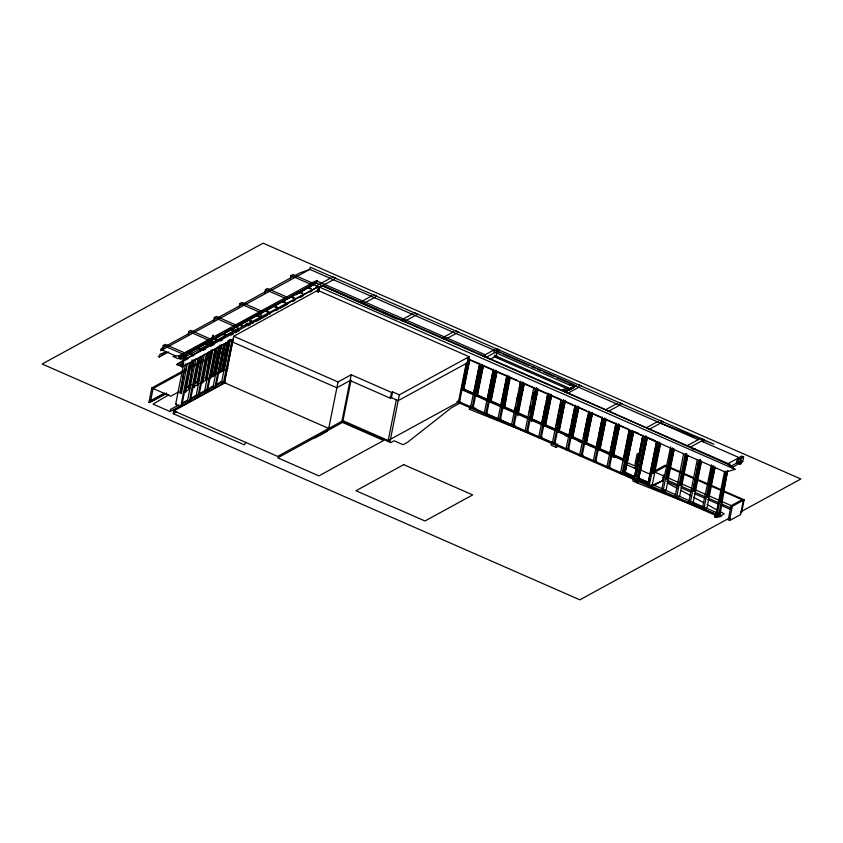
<?xml version="1.0" encoding="UTF-8"?>
<svg xmlns="http://www.w3.org/2000/svg" width="843" height="843" viewBox="0 0 843 843"><rect width="100%" height="100%" fill="white"/><g stroke="black" fill="none" stroke-linecap="round" stroke-linejoin="round"><path stroke-width="1.26" d="M180.792 392.48L183.858 370.509M189.306 387.822L192.921 361.974M200.708 362.479L197.82 383.165L199.296 383.807M201.066 359.898L201.435 357.316M209.77 353.955L206.335 378.507L207.81 379.15M509.267 376.916L504.883 406.537L502.849 407.654M555.252 430.636L543.693 425.61L548.877 394.693L550.036 394.06L541.259 437.812M596.675 448.834L584.578 443.534L589.763 412.617L581.027 456.348L583.103 455.22M713.578 465.779L712.419 466.411L707.235 497.328L708.194 496.801L715.043 467.138M624.157 469.467L625.085 464.567M625.548 462.112L626.012 459.656M187.357 363.375L181.371 393.67L179.833 392.996L185.629 363.997M195.871 358.718L187.441 401.215L182.046 404.166M204.385 354.071L195.955 396.558L190.56 399.519M212.9 349.413L204.48 391.911L198 395.451M206.514 390.794L212.994 387.253L221.414 344.755L215.365 375.019L213.901 374.376L210.118 376.442M217.399 373.902L223.943 370.393L229.928 340.098M166.788 393.333L149.59 402.585L148.948 402.301L151.814 387.928L186.292 369.076M158.115 356.399L159.39 356.958L159.928 354.271L166.461 351.879M179.274 357.506L183.932 359.55L185.934 358.454L186.851 353.839L165.228 344.365L163.236 345.451L162.309 350.066L175.787 355.967M178.811 365.472L177.019 364.692L177.156 364.018L238.369 328.422M180.117 355.535L173.005 356.441L178.052 358.654L316.462 283.132L317.021 280.35L178.769 355.946L178.611 356.758L209.686 340.066M168.79 394.787L153.026 404.092L170.149 411.595L170.581 409.445M188.094 334.945L188.779 331.478L190.781 330.393L212.394 339.877L211.477 344.481L209.486 345.577L207.157 344.555M183.827 364.187L180.286 366.115L182.13 366.937L183.426 360.488L318.38 286.694L313.269 284.46L233.848 327.095M245.661 442.628L244.291 444.851L173.215 413.681L173.784 410.836L225.713 382.437M183.932 359.55L184.859 354.935L186.851 353.839M189.454 362.933L180.718 406.663L175.607 404.419L183.342 365.736M181.677 406.136L190.413 362.406M185.586 392.438L192.109 359.813M194.143 359.339L188.347 388.338L189.886 389.013L183.763 392.301M197.968 358.275L189.232 402.006L186.419 400.773M198.927 357.748L190.191 401.479L187.378 400.246L182.099 403.133M194.101 387.78L200.371 356.42M202.404 355.946L196.862 383.691L198.4 384.355L192.162 387.706M206.482 353.617L197.747 397.348L194.933 396.115M213.637 320.972L214.333 317.516L216.324 316.42L237.947 325.904L237.02 330.519L235.028 331.605M198.706 396.821L207.441 353.091M209.486 345.577L210.402 340.962L212.394 339.877M202.615 383.122L208.885 351.763M212.594 337.453L213.068 335.082L211.993 338.317L213.69 336.852M211.172 350.024L205.376 379.034L206.914 379.698L200.792 382.985M211.878 350.762L206.335 378.507L212.373 349.919M215.007 348.96L206.261 392.69L203.458 391.458M215.956 348.433L207.22 392.164L204.406 390.931M211.625 376.031L217.399 347.105M219.212 346.178L213.542 374.566L215.007 375.219L220.929 345.556M213.901 374.376L219.401 346.262M214.133 374.166L219.939 345.124M216.314 370.72L218.326 360.625M218.832 358.096L220.855 347.99M223.521 344.302L214.775 388.033L211.972 386.8M215.734 387.506L224.48 343.775M220.139 371.373L225.913 342.448M227.726 341.52L222.057 369.908L223.521 370.562L229.696 339.645M222.362 369.392L227.916 341.605M218.632 371.784L222.415 369.719L228.211 340.709M222.647 369.508L228.453 340.467M230.128 339.55L221.509 382.596L215.028 386.136M232.036 339.645L223.3 383.375L220.487 382.142M239.18 307L239.876 303.543L241.867 302.458L263.49 311.931L261.499 313.027L260.571 317.632L262.573 316.546M224.249 382.859L232.995 339.128L182.13 366.937M233.764 336.252L224.48 382.733L328.738 428.455L338.022 381.974L351.225 374.756L391.574 392.448L392.606 391.89L399.35 394.851L469.098 356.705L317.737 290.329L233.764 336.252L338.022 381.974M264.734 293.037L265.419 289.57L267.421 288.485L289.044 297.969L287.041 299.054L265.419 289.57M290.277 279.065L290.972 275.608L292.964 274.512L314.587 283.996L312.595 285.092L290.972 275.608M317.347 291.847L318.38 286.694L180.592 359.255L178.916 358.517L313.269 284.46L296.167 294.818M318.296 292.089L319.212 287.484L334.218 279.275M318.443 292.226L319.465 287.073L322.669 285.334L565.4 391.784L728.837 464.735L735.054 469.33L725.654 472.185L724.516 471.711L467.106 358.823M351.225 374.756L341.942 421.237L390.72 442.628L394.113 440.773L403.154 444.746L407.338 442.449L451.426 407.78L459.814 403.196M225.344 382.258L173.395 410.667L277.653 456.39L342.964 420.678L351.099 379.993L336.863 387.78L232.605 342.047M350.066 380.551L390.414 398.254L391.574 392.448M392.606 391.89L391.437 397.685L390.414 398.254M396.326 399.824L388.201 440.51L459.056 401.763L466.938 362.353M399.35 394.851L390.067 441.332L342.964 420.678M466.242 363.154L458.371 402.554L460.447 401.426M459.488 401.942L467.76 360.72L461.964 389.719L473.481 394.777M469.098 356.705L462.533 389.972L463.46 389.477L469.382 359.813M474.398 394.271L462.881 389.224L468.929 358.949M463.618 390.52L469.783 359.655L478.571 363.375M462.659 389.361L473.608 394.166L479.161 366.378M480.731 364.808L471.996 408.539L474.072 407.401M473.113 407.928L481.89 364.176L475.547 395.725L487.644 401.026M482.47 364.429L476.169 395.947L477.085 395.451L483.007 365.799M486.938 399.772L476.506 395.198L482.554 364.935M484.767 356.42L485.104 354.724L316.894 280.961M477.496 395.209L483.408 365.63M493.292 369.835L487.106 400.752L488.034 400.246M496.042 356.041L496.738 352.585M494.367 370.783L485.621 414.514L487.697 413.376M490.11 397.949L490.626 395.378M496.095 370.404L489.794 401.932L490.71 401.426L496.643 371.774M500.563 405.746L490.141 401.173L496.19 370.909M491.132 401.194L497.043 371.605M500.742 406.726L506.917 375.809L497.064 371.489M503.239 401.437L502.734 403.955L509.077 376.81L503.735 403.923M503.745 398.908L508.276 376.21M509.151 376.126L500.373 419.877L512.544 425.135L511.343 425.789L520.668 381.173M502.713 409.066L503.229 406.495M509.604 376.99L503.419 407.907L504.346 407.401L510.268 377.748M509.815 376.884L503.766 407.148L514.188 411.721M514.367 412.701L515.505 407.043M516.759 400.731L518.024 394.419M519.288 388.107L520.542 381.784M513.998 425.852L522.776 382.1L516.432 413.65L528.529 418.96M527.823 417.696L517.391 413.123L523.44 382.859M523.893 383.723L517.971 413.376L517.054 413.881L523.229 382.964L534.177 387.769M517.876 415.715L524.304 383.512M533.714 388.043L524.978 431.774L526.095 431.163M527.992 418.686L528.118 418.075L517.17 413.27M529.383 411.753L530.647 405.441M531.901 399.129L533.166 392.817M527.623 431.827L536.401 388.075L535.252 388.707L526.506 432.438L528.582 431.31M541.448 423.681L531.027 419.108L537.075 388.834M537.781 388.444L531.596 419.361L530.679 419.856L536.854 388.939L547.802 393.744M531.501 421.69L537.939 389.487M541.996 422.786L543.261 416.474M543.767 413.945L545.79 403.839M546.285 401.321L547.55 395.009M547.455 399.55L547.961 397.032M548.877 394.693L540.142 438.423L542.218 437.285M544.884 415.578L545.389 413.059M545.895 410.541L549.162 394.145M544.989 420.014L545.495 417.496M545.906 415.42L550.036 394.787M550.7 394.819L544.652 425.083L543.693 425.61M551.406 394.419L545.231 425.336L544.304 425.831L550.49 394.914L561.427 399.719M545.642 425.093L551.564 395.462L544.652 425.083L555.073 429.656M552.523 441.806L551.638 442.28L551.069 445.136L556.18 447.37L558.182 446.284M560.974 399.993L552.228 443.724L553.356 443.112M555.885 427.496L555.379 430.025L544.43 425.22L545.347 424.724L556.296 429.519M556.391 424.977L558.403 414.872M558.909 412.343L560.932 402.248M554.884 443.787L563.661 400.035L562.502 400.667L553.767 444.398L555.843 443.26M579.531 386.853L567.824 393.26L564.631 391.858L574.483 387.243L565.4 391.784M569.805 436.105L558.277 431.058L564.325 400.794M565.031 400.393L558.856 431.31L557.94 431.816L564.115 400.899L572.871 404.735M559.278 431.079L565.189 401.447M556.18 447.37L556.749 444.524L557.634 444.05M558.055 431.205L569.004 436L571.027 425.905M571.533 423.376L573.546 413.27M574.051 410.741L574.557 408.223M568.509 449.762L577.034 407.274L570.953 437.559L583.082 442.838M583.43 442.09L571.912 437.032L577.961 406.769M578.667 406.368L572.481 437.285L571.565 437.791L577.74 406.874L586.496 410.71M572.903 437.053L578.814 407.464L571.912 437.032M582.513 442.586L582.629 441.974L571.691 437.18M583.388 438.191L585.411 428.086M585.917 425.567L587.929 415.462M588.846 414.956L589.352 412.438M585.516 434.777L590.047 412.069M582.144 455.736L590.669 413.249M591.997 412.512L591.375 412.849L585.19 443.766L586.117 443.26L592.292 412.343M595.959 447.58L585.537 443.007L591.586 412.743M586.275 444.314L592.439 413.449M596.138 448.56L598.024 439.119M598.53 436.59L600.553 426.484M601.059 423.966L602.313 417.654M603.388 418.592L594.652 462.322L596.728 461.195M595.769 461.711L604.547 417.959L598.203 449.509L610.3 454.82M605.622 418.486L605 418.823L598.825 449.74L599.742 449.245L605.664 419.582M609.594 453.555L599.162 448.992L604.958 419.983M599.9 450.288L606.064 419.424M609.774 454.546L609.889 453.934L598.941 449.129M610.142 452.67L610.648 450.141M611.154 447.622L613.167 437.517M613.672 434.988L615.696 424.893M617.023 424.577L608.277 468.308L610.353 467.17M609.394 467.696L618.172 423.945L611.839 455.483L623.936 460.794M618.751 424.187L612.45 455.715L613.367 455.22L619.299 425.567M623.219 459.54L612.798 454.967L618.846 424.703M613.272 457.559L619.7 425.399M629.11 429.877L620.374 473.608L621.491 472.997M623.767 458.645L629.321 430.868M630.648 430.552L621.913 474.282L623.989 473.144L632.461 430.699M627.266 453.355L627.772 450.826M632.029 430.942L623.546 473.387L633.852 477.907M633.725 431.331L625.095 472.586L633.725 431.331L638.499 433.418M623.989 473.144L634.294 477.665L633.409 478.15L632.84 480.995L637.951 483.239L715.18 514.009L717.182 512.913L705.275 507.697M627.066 464.904L635.559 468.624L638.436 454.251L637.15 453.692L634.716 465.894L626.296 462.206M642.745 435.852L633.999 479.583L635.127 478.972M624.979 472.48L634.631 476.769L642.83 435.757L633.293 431.574M635.59 473.966L637.635 463.713M638.151 461.153L640.195 450.9M640.712 448.328L642.756 438.075M644.273 436.526L635.538 480.257L637.614 479.119L639.584 470.257M645.917 435.631L637.171 479.361L648.119 484.167M646.096 436.674L637.614 479.119L648.562 483.924M638.72 478.571L647.361 437.306L638.72 478.571L648.699 482.512L639.163 478.329M656.37 441.827L647.635 485.557L648.825 484.904M648.267 482.754L656.897 441.49L655.875 446.621M648.962 481.227L649.468 478.666M649.985 476.105L652.798 462.006M653.314 459.435L655.359 449.182M657.909 442.501L649.163 486.232L652.356 484.493L660.585 443.334M652.882 473.524L659.047 442.659M653.999 485.399L662.819 480.573L663.978 474.746M663.104 479.92L663.536 477.749L662.767 477.412M671.534 448.476L662.798 492.207L665.991 490.468L674.21 449.308M666.507 479.498L672.682 448.634M683.631 453.787L674.885 497.518L676.012 496.906M685.159 454.461L676.423 498.192L679.616 496.443L687.846 455.283L680.933 484.851L679.974 485.368L686.318 453.829L685.159 454.461L686.897 454.071M680.143 485.484L686.307 454.609L682.545 470.584M697.256 459.762L688.52 503.492L689.637 502.881M693.768 491.458L700.196 459.298L694.179 485.21M703.526 441.974L703.989 439.667L700.796 438.265L687.287 445.652L690.48 447.053L703.989 439.667M701.471 461.258L693.241 502.417L690.048 504.167L698.794 460.436L693.61 491.353L694.569 490.826L701.408 461.163M712.419 466.411L703.684 510.141L706.877 508.392L715.096 467.233M707.393 497.433L713.568 466.569M636.655 479.646L718.11 515.284L717.783 516.917L714.611 516.854L715.18 514.009M726.476 471.753L724.516 471.711L715.781 515.442L718.974 513.703L727.446 471.258L719.669 516.369L716.75 515.084M457.949 401.279L456.832 401.89L716.908 515.948L725.528 472.828L724.516 471.711M701.397 441.089L739.09 457.612L737.52 464.514L732.567 467.222M710.934 486.042L742.072 499.699L731.05 505.726L728.183 520.099L730.386 518.898M736.245 462.86L739.859 464.44L740.133 463.081M730.523 466.4L740.755 460.805L741.682 456.2L743.642 457.054L742.725 461.669L740.575 462.849M710.512 485.073L744.148 499.825L732.335 506.285L729.458 520.658L740.481 514.63L743.347 500.257M740.512 513.861L740.944 511.69L741.703 512.028L744.148 499.825M501.311 406.979L489.182 401.7L495.515 370.151L486.738 413.902L498.919 419.161M542.165 424.935L530.068 419.624L536.401 388.075M568.888 436.611L557.318 431.584L563.661 400.035M659.057 441.869L652.724 473.418L653.683 472.891L660.522 443.228M672.693 447.844L666.349 479.393L667.308 478.877L674.158 449.203M719.585 501.364L725.675 471.079M623.103 473.629L632.018 430.91M585.79 435.536L590.859 412.733L585.716 434.925M626.676 453.471L627.234 450.931M645.222 444.914L646.623 438.581M652.809 470.489L659.005 442.617M462.881 389.224L469.73 359.55M476.506 395.198L483.355 365.535L492.196 369.35M490.141 401.173L496.98 371.51M517.391 413.123L524.241 383.46M531.027 419.108L537.866 389.434M545.115 415.757L549.963 394.745M558.277 431.058L565.126 401.394M584.578 439.867L585.147 437.391M585.537 443.007L592.387 413.344M599.162 448.992L606.012 419.319M612.798 454.967L619.637 425.304M667.203 472.017L668.341 467.075M668.91 464.598L672.619 448.539M708.657 487.475L713.505 466.464M727.425 471.205L720.291 502.112L719.374 502.607M479.783 363.249L470.457 407.864L471.574 407.253M493.408 369.223L484.093 413.839L485.21 413.228M507.043 375.198L497.718 419.814L498.835 419.203M547.929 393.133L538.603 437.749L539.72 437.138M575.179 405.083L565.864 449.698L566.981 449.087M588.814 411.057L579.489 455.673L580.606 455.062M602.439 417.043L593.114 461.658L594.241 461.047M616.064 423.017L606.749 467.633L607.866 467.022M670.585 446.927L661.26 491.543L662.419 490.911M711.471 464.851L702.145 509.467L703.262 508.856M739.09 457.612L736.845 460.773L743.642 457.054M565.411 392.206L574.915 385.072L565.305 392.258M245.165 324.471L247.431 323.154M161.561 354.513L166.155 352.005M159.39 356.958L168.579 351.931M237.947 325.904L235.945 327L214.333 317.516M331.025 277.874L316.02 286.083L319.212 287.484M286.125 303.67L288.116 302.574M177.019 364.692L184.343 360.688M185.302 360.161L188.537 358.391M192.857 356.031L193.816 355.504M203.416 350.256L205.576 349.076M210.845 346.199L214.09 344.429M220.444 340.951L222.605 339.771M231.119 335.114L233.279 333.933M235.439 332.753L236.398 332.226M237.473 331.636L239.633 330.456M248.148 325.798L250.308 324.618M252.468 323.438L253.427 322.911M255.587 321.731L260.982 318.78M261.941 318.254L267.347 315.303M269.497 314.123L270.455 313.596M275.861 310.646L278.021 309.465M280.055 308.348L287.495 304.291M292.89 301.33L295.05 300.15M300.329 297.273L303.564 295.503M309.845 292.057L311.973 290.898M178.579 365.609L183.785 362.753M189.738 367.19L195.492 364.039M197.789 362.785L203.532 359.645M205.829 358.391L211.582 355.251M215.028 353.365L217.325 352.1M186.598 370.161L153.089 388.486L150.444 401.753L166.566 393.175M188.716 369.002L211.709 356.431M214.006 355.177L217.452 353.291M150.655 400.688L164.522 393.112M148.948 402.301L163.879 394.124M178.769 391.816L170.729 396.221L151.814 387.928M184.512 388.676L191.414 384.903M193.711 383.649L199.454 380.509M201.751 379.245L204.059 377.991M209.802 374.85L213.247 372.964M218.99 369.824L221.298 368.57M210.244 375.83L213.658 373.955L215.134 374.608L209.433 377.717M218.758 371.173L222.173 369.308L223.648 369.951L217.947 373.059M223.722 369.002L224.839 369.835M208.948 378.591L215.429 375.051M225.871 369.276L228.147 368.096M371.911 295.809L360.203 302.205L363.396 303.606L375.103 297.2M175.607 404.419L176.566 403.892M170.581 409.435L178.864 404.903M190.623 398.476L212.931 386.273L213.953 386.726M216.166 384.503L221.446 381.626L222.468 382.069M170.149 411.595L180.539 405.915M173.215 413.681L176.672 411.784M412.796 313.733L401.089 320.14L404.282 321.541L415.989 315.134M453.682 331.668L441.974 338.075L445.167 339.466L456.874 333.069M314.934 438.002L327.4 431.184M468.719 359.055L469.34 358.718M467.939 362.511L398.191 400.646L389.951 397.032M494.567 349.592L482.86 355.999L486.053 357.4L495.126 352.437M497.76 350.994L496.97 351.436L500.542 352.996M489.498 359.624L496.843 355.609M461.964 389.719L463.576 388.865L474.525 393.66M473.608 394.166L474.23 393.829M475.547 395.725L477.201 394.84L488.15 399.635M470.752 405.947L469.867 406.421L469.298 409.276L551.638 442.28M487.855 399.803L487.233 400.14L476.284 395.335M474.978 408.665L475.863 408.181M489.182 401.7L490.837 400.815L500.689 405.135M501.332 419.35L499.256 420.488L507.992 376.758L502.807 407.675L514.904 412.975M516.432 413.65L518.087 412.764L527.939 417.085M564.631 391.858L576.338 385.451M514.957 425.336L512.881 426.463L521.617 382.733L523.355 382.353M530.068 419.624L531.722 418.75L541.575 423.07M577.286 406.01L576.138 406.642L567.392 450.373L569.468 449.235M557.318 431.584L558.972 430.699L569.921 435.504M617.224 403.386L605.516 409.793L608.709 411.194L620.427 404.788M569.004 436L569.626 435.662M570.953 437.559L572.608 436.674L582.46 440.994M584.578 443.534L586.233 442.649L596.085 446.969M619.257 424.461L618.625 424.798L628.478 429.119M598.203 449.509L599.868 448.634L609.71 452.954M658.109 421.321L646.402 427.717L649.595 429.119L661.312 422.722M611.839 455.483L613.493 454.609L623.346 458.929M635.991 466.453L636.792 466.021M635.559 468.624L636.36 468.192M634.631 476.769L625.538 472.354M692.83 449.877L695.011 448.676M639.405 479.909L638.52 480.384L637.951 483.239L633.409 478.15M665.685 466.2L654.674 472.228L653.388 471.669L665.211 465.21L667.593 466.253M729.248 465.336L728.173 463.587L741.682 456.2M727.34 471.29L728.015 470.921M739.859 464.44L740.66 464.008L737.045 462.417M716.908 515.948L718.046 515.315L716.971 514.788M719.669 516.369L724.274 513.851L720.86 511.996M729.195 518.16L579.847 599.826L42.15 364.018L263.153 243.174L800.85 478.982L741.914 511.206M740.913 512.47L741.703 512.028M216.588 336.368L222.341 333.27M224.649 332.037L230.402 328.949M652.756 485.052L662.819 480.573M535.252 388.707L536.98 388.328M634.284 468.065L635.59 467.854M569.457 385.03L573.398 384.397L494.283 349.708L493.85 351.879L569.457 385.03L575.548 385.894M182.488 355.24L184.859 354.935L163.236 345.451M714.611 516.854L719.869 516.864L721.608 515.905L719.659 515.052M637.192 479.256L639.415 479.277M644.916 482.533L647.329 483.071M660.512 423.154L713.842 444.187L310.287 267.199L309.855 269.37L160.634 350.751L161.013 348.823L299.497 273.1L309.855 269.37L495.905 350.962M332.827 276.894L336.02 278.295M373.712 294.818L376.905 296.22M414.598 312.753L417.791 314.154M455.483 330.677L458.676 332.079M496.369 348.612L499.562 350.014M578.14 384.471L581.333 385.873M619.025 402.406L622.218 403.808M659.911 420.33L663.104 421.732M502.923 354.039L529.109 365.525M531.49 366.579L535.063 368.138M537.444 369.181L541.016 370.751M543.398 371.795L554.114 376.494M556.496 377.538L698.204 439.688M740.755 460.805L742.725 461.669M738.963 461.785L740.923 462.649M494.409 355.325L571.817 389.276M736.519 461.5L741.355 463.629M496.106 356.758L499.72 358.338M525.02 369.434L528.635 371.025M544.293 377.896L547.908 379.476M494.146 356.684L570.026 389.961M728.173 463.587L730.133 464.44L316.462 283.132M313.828 282.099L315.619 282.879L308.064 287.01L311.383 288.475L310.424 288.991L307.105 287.537L299.539 291.667L302.869 293.122L301.91 293.649L298.58 292.194L291.025 296.325L294.344 297.779L293.396 298.306L290.066 296.852L282.51 300.983L285.83 302.437L284.871 302.964L281.551 301.509L273.996 305.64L277.315 307.094L276.356 307.621L273.037 306.167L265.482 310.298L268.801 311.752L267.842 312.279L264.523 310.814L256.967 314.955L260.287 316.41L259.328 316.936L256.009 315.472L248.453 319.602L251.772 321.067L250.814 321.583L247.494 320.129L239.928 324.26L243.258 325.725L242.299 326.241L238.98 324.787L231.414 328.918L234.744 330.382L233.785 330.899L230.455 329.444L222.9 333.575L226.219 335.029L225.271 335.556L221.941 334.102L214.385 338.233L217.705 339.687L216.746 340.214L213.427 338.76L205.871 342.89L209.19 344.344L208.232 344.871L204.912 343.417L197.357 347.548L200.676 349.002L199.717 349.529L196.398 348.075L188.843 352.205L192.162 353.66L191.203 354.186L187.884 352.722L180.56 356.726L178.769 355.946M319.465 287.073L735.054 469.33M648.552 437.833L655.706 440.973M510.7 377.464L517.265 380.351M591.375 412.849L601.228 417.169M605 418.823L614.853 423.144M646.918 437.549L656.455 441.732M669.974 467.296L680.712 472.006M684.284 473.576L693.821 477.76M697.393 479.319L708.131 484.03M669.258 467.77L681.165 472.997M683.547 474.04L694.263 478.74M697.835 480.299L707.361 484.483M654.885 472.112L664.41 476.284M666.792 477.328L731.271 505.61M731.05 505.726L732.335 506.285M504.462 406.79L514.314 411.11M489.92 401.321L500.858 406.115M503.545 407.295L514.493 412.09M530.805 419.245L541.743 424.05M585.316 443.155L596.264 447.96M612.576 455.104L623.514 459.909M564.968 435.304L567.371 436.358M578.193 441.11L580.606 442.164M613.072 456.4L615.474 457.454M666.824 479.973L678.731 485.199M681.112 486.242L691.829 490.942M695.401 492.502L704.927 496.685M708.499 498.255L719.216 502.955M721.597 503.998L731.123 508.171M639.932 469.751L650.522 474.398M666.697 481.49L677.498 486.232M681.102 487.812L690.691 492.017M694.295 493.598L705.096 498.329M707.488 499.383L718.289 504.114M720.691 505.168L730.28 509.383M239.876 303.543L261.499 313.027M652.229 484.43L662.261 488.824M664.368 489.751L675.886 494.809M678.088 495.768L689.616 500.826M691.713 501.743L704 507.138M718.152 513.345L720.101 514.198L718.752 514.936L717.857 514.314M692.124 503.029L703.125 507.855M457.897 401.173L634.02 478.487M546.022 440.215L549.615 441.785M559.52 446.137L563.124 447.717M567.94 449.825L570.342 450.879M578.762 454.567L582.365 456.158M607.624 467.233L611.238 468.813M616.043 470.921L618.456 471.975M623.262 474.093L624.537 474.651M626.855 475.663L633.82 478.719M637.023 480.12L639.068 481.016M690.291 503.482L693.894 505.062M709.532 511.922L713.136 513.503M229.201 329.055L231.53 330.077M188.779 331.478L210.402 340.962M222.078 351.921L224.428 352.954M222.415 369.719L223.88 370.362M214.86 373.849L216.324 374.492M206.82 377.696L208.284 378.349M195.892 395.588L196.914 396.041M322.574 285.809L396.958 319.128M667.371 483.039L677.614 488.582M681.028 490.436L691.271 495.979M693.547 497.212L703.789 502.755M707.203 504.609L717.446 510.152M642.819 480.573L648.562 483.787M566.622 391.531L566.517 392.09L562.913 389.909L566.622 391.531M567.202 388.634L566.707 391.131L562.987 389.498L567.202 388.634M342.511 422.427L277.769 457.833L318.907 475.874L383.649 440.478L342.511 422.427M403.702 464.641L355.978 490.742L424.977 520.995L472.691 494.904L403.702 464.641"/></g></svg>
